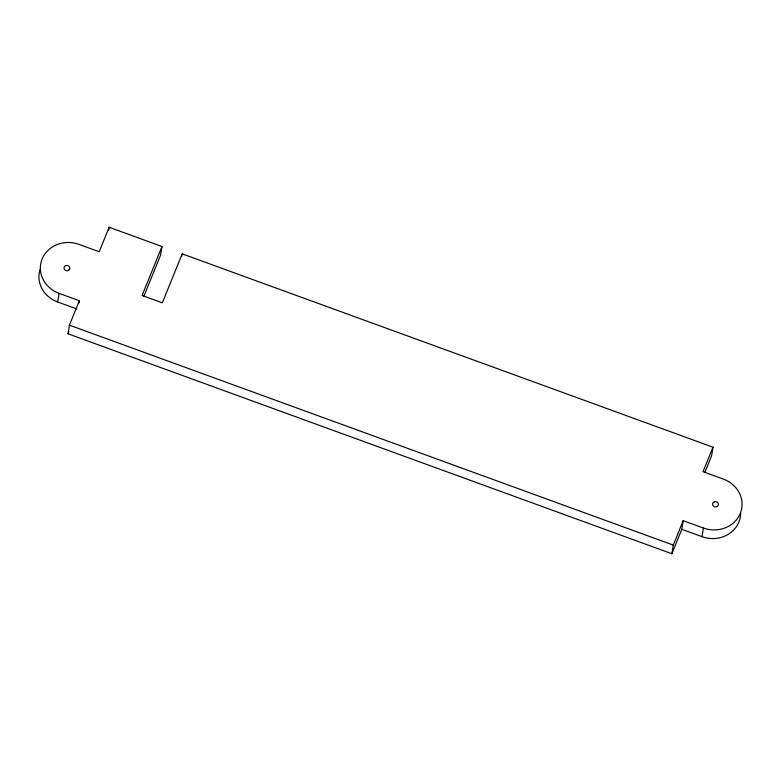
<?xml version="1.0" encoding="UTF-8"?>
<svg xmlns="http://www.w3.org/2000/svg" width="781" height="781" viewBox="0 0 781 781"><rect width="100%" height="100%" fill="white"/><g stroke="black" fill="none" stroke-linecap="round" stroke-linejoin="round"><path stroke-width="1.17" d="M76.821 308.954L57.726 302.003L59.131 293.363A28.79 26.32 9.2 0 1 42.096 259.058A28.79 26.32 9.2 0 1 78.988 244.385L99.207 251.746L109.135 227.251L161.97 246.503L160.574 255.133L143.87 296.321M161.97 246.503L142.113 295.482L162.331 302.843L182.188 253.864L712.985 447.191L703.056 471.685L723.274 479.046A28.79 26.32 9.2 0 1 740.3 513.361A28.79 26.32 9.2 0 1 703.408 528.034L683.19 520.663L681.793 529.303L671.885 553.749L68.035 333.809L69.431 325.169L79.35 300.724L59.131 293.363M78.998 302.891L79.35 300.724M108.618 230.493L109.135 227.251M181.846 256.022L182.188 253.864M671.885 553.749L673.281 545.109L683.19 520.663M712.985 447.191L711.589 455.831L704.813 472.525M681.793 529.303L702.012 536.664L703.408 528.034M68.035 333.809L68.933 331.583M69.431 325.169L673.281 545.109M740.671 513.029A28.79 26.32 9.2 0 1 702.012 536.664M57.726 302.003A28.79 26.32 9.2 0 1 39.938 269.855M68.738 270.158L68.103 270.509A2.88 2.636 9.2 0 1 64.296 269.123A2.88 2.636 9.2 0 1 65.702 265.657A2.88 2.636 9.2 0 1 69.509 267.053L69.734 267.717A2.88 2.636 9.2 0 1 68.738 270.158M714.293 501.9L713.658 502.251A2.88 2.636 9.2 0 0 712.662 504.702L712.887 505.366A2.88 2.636 9.2 0 0 716.704 506.752A2.88 2.636 9.2 0 0 718.11 503.286A2.88 2.636 9.2 0 0 714.293 501.9"/></g></svg>
